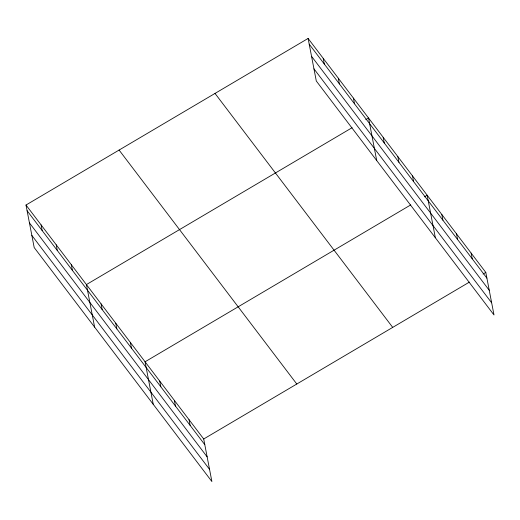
<?xml version="1.0" encoding="UTF-8"?>
<svg xmlns="http://www.w3.org/2000/svg" width="520" height="520" viewBox="0 0 520 520"><rect width="100%" height="100%" fill="white"/><g stroke="black" fill="none" stroke-linecap="round" stroke-linejoin="round"><path stroke-width="0.78" d="M26 205.03L203.703 438.99L211.894 481.546L34.197 247.578L26 205.03L308.106 38.454L485.803 272.422L494 314.971L316.297 81.01L308.106 38.454M352.092 127.706L86.417 284.577L94.614 327.125M365.788 119.62L368.524 118.008L376.721 160.556M410.735 204.912L145.06 361.784L153.251 404.332M424.424 196.833L427.167 195.214L435.357 237.764M203.703 438.99L469.378 282.12M483.067 274.04L485.803 272.422M309.205 44.161L486.902 278.128M311.545 56.323L489.249 290.29M313.957 68.848L491.66 302.815M215.014 93.424L392.71 327.392M119.093 150.059L296.797 384.026M27.098 210.737L204.802 444.697M29.439 222.892L207.142 456.859M31.85 235.417L209.553 469.385M471.146 253.123L472.245 258.83M456.488 233.818L457.587 239.525M441.825 214.513L442.923 220.22M412.503 175.91L413.601 181.617M397.846 156.611L398.944 162.318M383.182 137.306L384.28 143.013M353.418 98.117L354.517 103.825M338.312 78.234L339.411 83.934M323.213 58.344L324.311 64.051M189.04 419.692L190.138 425.399M174.382 400.387L175.481 406.094M159.718 381.089L160.816 386.796M130.397 342.478L131.495 348.185M115.739 323.18L116.838 328.887M101.081 303.875L102.18 309.582M71.311 264.687L72.41 270.394M56.212 244.803L57.311 250.51M41.106 224.913L42.205 230.62"/></g></svg>
